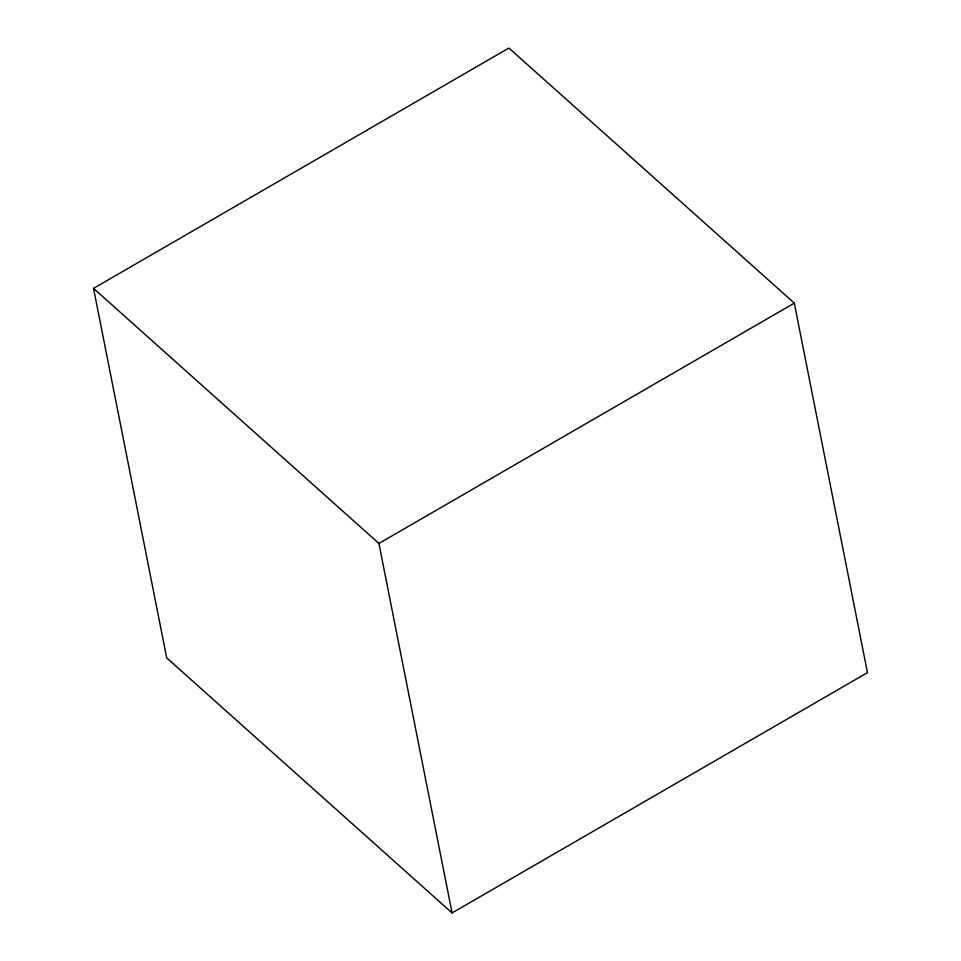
<?xml version="1.0" encoding="UTF-8"?>
<svg xmlns="http://www.w3.org/2000/svg" width="961" height="961" viewBox="0 0 961 961"><rect width="100%" height="100%" fill="white"/><g stroke="black" fill="none" stroke-linecap="round" stroke-linejoin="round"><path stroke-width="1.44" d="M93.529 288.372L508.922 48.05L794.303 303.135L867.471 672.628L452.078 912.95L166.697 657.865L93.529 288.372L378.922 543.458L452.078 912.95M378.922 543.458L794.303 303.135"/></g></svg>
